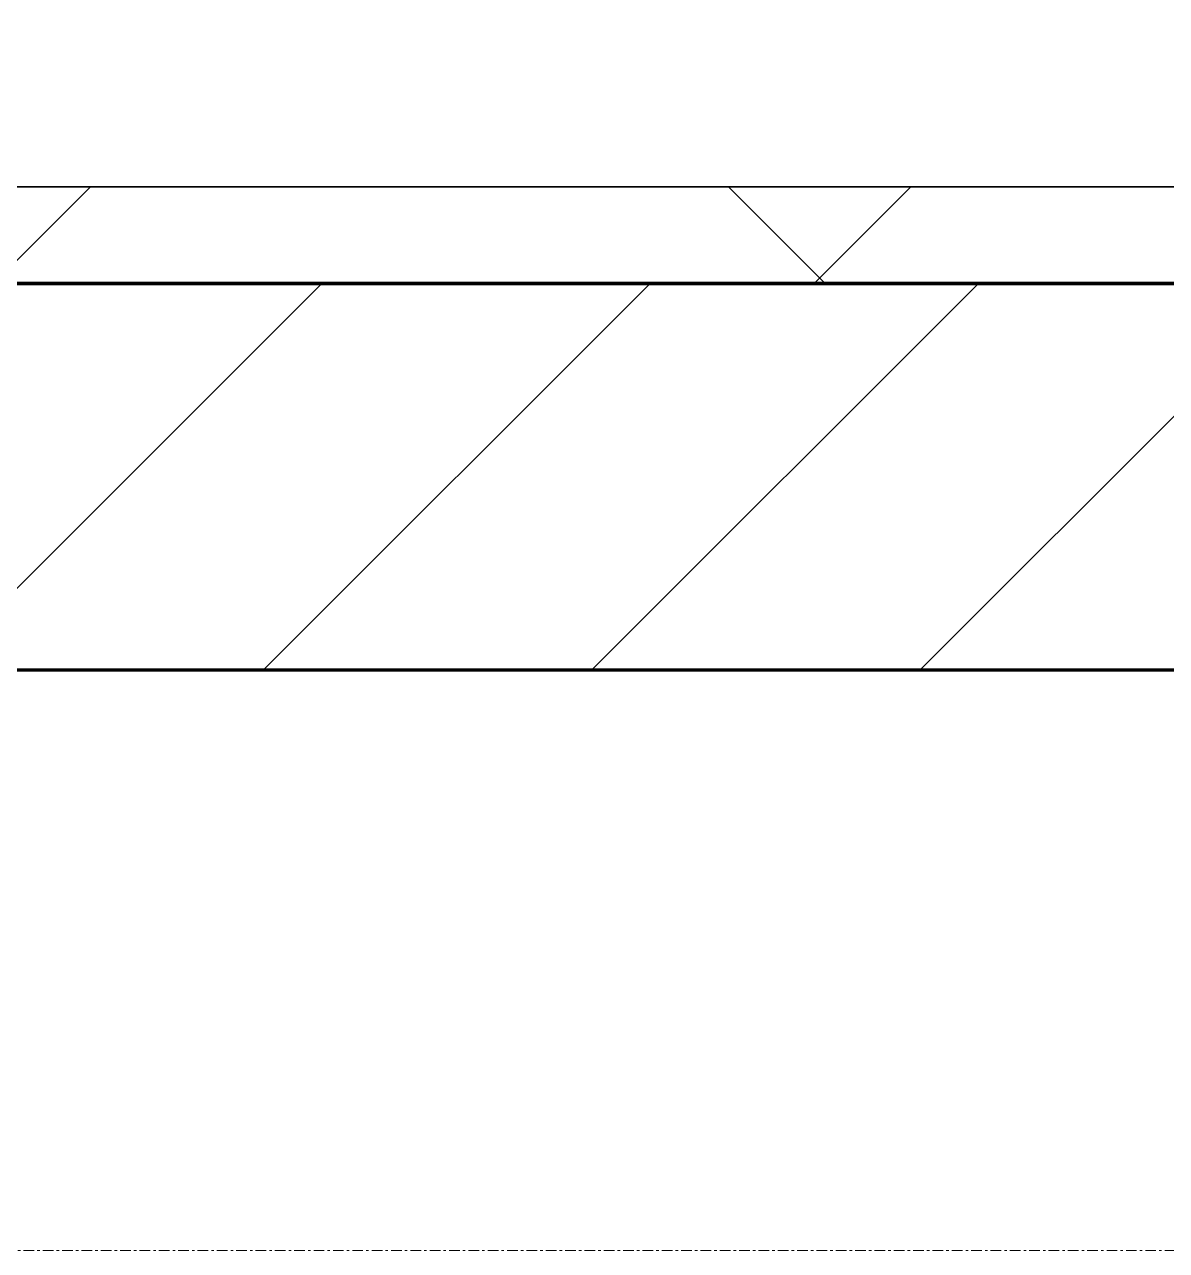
# Model space of a CAD drawing. Header units: millimetres. Extents: x -794334 to -714814, y -17806 to 22403.
# Drawn here: x -770874 to -770284, y -4321 to -3687 of the extents above; entities that cross this region are included whole.
import ezdxf
from ezdxf.xclip import XClip

# ---------------------------------------------------------------- set-up
doc = ezdxf.new("R2010")
doc.units = ezdxf.units.MM
doc.header["$XCLIPFRAME"] = 0
doc.linetypes.add('DPA_Grid _ Level 100', pattern=[10, 5.5, -1.6, 1.3, -1.6])
for name, color, linetype, lineweight in [('A-GLAZ-CURT', 2, 'Continuous', 9), ('A-WALL', 5, 'Continuous', 35), ('A-WALL-FNSH', 2, 'Continuous', 35), ('A-WALL-PATT', 1, 'Continuous', 35), ('S-GRID', 251, 'Continuous', 9), ('WALL-E', 2, 'Continuous', 35)]:
    doc.layers.add(name, color=color, linetype=linetype, lineweight=lineweight)
doc.layers.add('A11_ALU.SOLID SHEET', color=2, linetype='Continuous')

# ---------------------------------------------------------------- blocks, each defined once
blk = doc.blocks.new('*U804')
at = {"layer": 'S-GRID', "linetype": 'DPA_Grid _ Level 100'}
blk.add_line((57942.91, -7900), (-14128.88, -7900), dxfattribs=at)
blk = doc.blocks.new('PPLS-PP19_Custom Tile Pattern - Custom Tile Pattern-V130-4252-01 ENLARGED CONCOURSE LEVEL - REFLECTED CEILING PLAN - SHEET 3')
at = {"layer": 'A-GLAZ-CURT'}
for p, q in [((-300, 0), (300, 0)), ((300, 0), (-300, 0)), ((195.99, 0), (213.31, 0)), ((213.31, 0), (195.99, 0)), ((230.06, 0), (300, 0)), ((-300, -50), (300, -50)), ((300, -50), (-300, -50))]:
    blk.add_line(p, q, dxfattribs=at)
for points, knots in [([(300, 0), (286.53, 0), (254.22, 0), (207.11, 0), (177.41, 0), (159.34, 0), (158.33, 0), (158.3, 0)], [-285.253232, -285.253232, -285.253232, -285.253232, -244.693688, -187.987675, -143.776725, -129.632772, -123.352749, -123.352749, -123.352749, -123.352749]), ([(159.07, 0), (159.13, 0), (160.84, 0), (165.21, 0), (174.15, 0), (185.98, 0), (208.82, 0), (219.42, 0), (230.06, 0)], [-115.643202, -115.643202, -115.643202, -115.643202, -114.681583, -87.660824, -65.295536, -41.623857, -24.459831, 0, 0, 0, 0]), ([(247.1, 0), (246.76, 0), (245.04, 0), (238.34, 0), (226.56, 0), (221.1, 0), (200.27, 0), (182.99, 0), (174.27, 0), (169.67, 0), (168.99, 0)], [-9649.085549, -9649.085549, -9649.085549, -9649.085549, -9581.591397, -9406.094246, -9221.510254, -9016.44624, -8717.832359, -8253.978395, -8152.463617, -8069.855175, -8069.855175, -8069.855175, -8069.855175]), ([(215.22, 0), (214.62, 0), (210.55, 0), (203.98, 0), (187.54, 0), (175.3, 0), (169.49, 0)], [-203.825446, -203.825446, -203.825446, -203.825446, -198.527383, -184.406837, -162.427601, -142.916156, -142.916156, -142.916156, -142.916156]), ([(171.51, 0), (176.48, 0), (193.23, 0), (201.73, 0), (208.81, 0), (213.9, 0), (241.96, 0), (266.73, 0), (281.71, 0), (291.71, 0), (296.52, 0), (297.86, 0), (298.09, 0)], [-7971.819559, -7971.819559, -7971.819559, -7971.819559, -7784.112253, -7606.717214, -7289.299508, -7042.621073, -6582.165592, -6068.460911, -5766.029927, -5566.724884, -5280.360606, -5199.253518, -5199.253518, -5199.253518, -5199.253518]), ([(172.07, 0), (177.66, 0), (187.87, 0), (201.08, 0), (207.47, 0), (213.96, 0), (215.11, 0)], [-255.364076, -255.364076, -255.364076, -255.364076, -237.955587, -223.92608, -215.862851, -208.75215, -208.75215, -208.75215, -208.75215]), ([(300, 0), (288.22, 0), (262, 0), (230.43, 0), (219.94, 0), (219.02, 0)], [-12528.858583, -12528.858583, -12528.858583, -12528.858583, -11905.454923, -11162.864862, -10856.732305, -10856.732305, -10856.732305, -10856.732305]), ([(219.9, 0), (220.86, 0), (227.84, 0), (242.06, 0), (246.54, 0), (246.96, 0)], [-10670.940496, -10670.940496, -10670.940496, -10670.940496, -10511.382485, -9925.173265, -9834.877357, -9834.877357, -9834.877357, -9834.877357]), ([(284.76, 0), (284.76, 0), (285.09, 0), (287.47, 0), (293.59, 0), (297.76, 0), (300, 0)], [-4110.630118, -4110.630118, -4110.630118, -4110.630118, -4053.389046, -3959.664717, -3862.421465, -3746.95702, -3746.95702, -3746.95702, -3746.95702]), ([(297.38, 0), (295.84, 0), (291.62, 0), (285.38, 0), (284.87, 0)], [-4803.172655, -4803.172655, -4803.172655, -4803.172655, -4358.271401, -4143.037883, -4143.037883, -4143.037883, -4143.037883])]:
    blk.add_open_spline(points, degree=3, knots=knots, dxfattribs=at)
blk = doc.blocks.new('PPLS-PP19_Custom Tile Pattern - Custom Tile Pattern-V131-4252-01 ENLARGED CONCOURSE LEVEL - REFLECTED CEILING PLAN - SHEET 3')
at = {"layer": 'A-GLAZ-CURT'}
for p, q in [((-300, 0), (300, 0)), ((300, 0), (-300, 0)), ((-293.07, 0), (-275.75, 0)), ((-275.75, 0), (-293.07, 0)), ((-222.32, 0), (-205, 0)), ((-205, 0), (-222.32, 0)), ((-300, -50), (300, -50)), ((300, -50), (-300, -50))]:
    blk.add_line(p, q, dxfattribs=at)
at = {"layer": 'A-GLAZ-CURT', "flags": 128}
for points in [[(-300, 0), (-291.56, 0), (-283.3, 0), (-275.2, 0), (-267.26, 0), (-259.45, 0), (-251.77, 0), (-244.2, 0), (-236.74, 0), (-229.36, 0), (-222.06, 0), (-214.83, 0), (-207.71, 0), (-200.76, 0), (-194.02, 0), (-187.54, 0), (-181.38, 0), (-175.58, 0), (-170.25, 0), (-165.64, 0), (-162.01, 0), (-159.53, 0), (-157.46, 0), (-154.52, 0), (-149.42, 0), (-141.84, 0), (-132.81, 0), (-126.08, 0)], [(-184.81, 0), (-190.44, 0), (-196.37, 0), (-202.58, 0), (-209.04, 0), (-215.73, 0), (-222.63, 0), (-229.72, 0), (-236.97, 0), (-244.39, 0), (-251.96, 0), (-259.67, 0), (-267.51, 0), (-275.48, 0), (-283.55, 0), (-291.73, 0), (-300, 0)], [(-125.17, 0), (-128.55, 0), (-134.16, 0), (-140.03, 0), (-145.5, 0), (-150.63, 0), (-155.53, 0), (-160.27, 0), (-164.95, 0), (-169.65, 0), (-174.47, 0), (-179.49, 0), (-183.79, 0)]]:
    blk.add_lwpolyline(points, dxfattribs=at)
at = {"layer": 'A-GLAZ-CURT'}
for points, knots in [([(-300, 0), (-284.65, 0), (-240.2, 0), (-204.71, 0), (-183.81, 0)], [-5323.127839, -5323.127839, -5323.127839, -5323.127839, -4502.809032, -2898.794436, -2898.794436, -2898.794436, -2898.794436]), ([(-183.81, 0), (-193.5, 0), (-223.71, 0), (-262.56, 0), (-294.48, 0), (-300, 0)], [-15838.231894, -15838.231894, -15838.231894, -15838.231894, -15131.813646, -13729.592194, -13439.944408, -13439.944408, -13439.944408, -13439.944408]), ([(-137.88, 0), (-140.56, 0), (-147.66, 0), (-147.69, 0), (-158.72, 0), (-174.02, 0), (-185.59, 0), (-209.77, 0), (-232.01, 0), (-255.22, 0), (-262.59, 0), (-264.9, 0), (-265.4, 0)], [-3187.727384, -3187.727384, -3187.727384, -3187.727384, -2919.378265, -2477.344047, -2237.412286, -2029.680487, -1755.085331, -1400.429864, -858.079193, -543.655514, -208.940337, 0, 0, 0, 0]), ([(-258.6, 0), (-257.91, 0), (-254.26, 0), (-241.25, 0), (-225.99, 0), (-213.1, 0), (-200.2, 0), (-191, 0), (-184.75, 0), (-183.92, 0)], [-5722.54675, -5722.54675, -5722.54675, -5722.54675, -5657.471696, -5413.335975, -5017.494783, -4832.723979, -4666.091899, -4349.945572, -4301.511651, -4301.511651, -4301.511651, -4301.511651]), ([(-133.82, 0), (-135.51, 0), (-137.8, 0), (-149.31, 0), (-162.01, 0), (-177.91, 0), (-199.46, 0), (-216.65, 0), (-231.26, 0), (-233.46, 0), (-234, 0)], [-2731.647847, -2731.647847, -2731.647847, -2731.647847, -2418.507304, -2308.929706, -2113.765672, -1763.376603, -1422.553702, -978.033455, -846.069444, -682.911962, -682.911962, -682.911962, -682.911962]), ([(-233.49, 0), (-233.44, 0), (-232.38, 0), (-230.74, 0), (-225.3, 0), (-223.63, 0)], [-455.274641, -455.274641, -455.274641, -455.274641, -440.605512, -119.536984, 0, 0, 0, 0]), ([(-223.63, 0), (-219.39, 0), (-206.17, 0), (-188.58, 0), (-169.02, 0), (-152.12, 0), (-136.84, 0), (-127.33, 0), (-124.19, 0), (-123.43, 0), (-123.28, 0)], [-5463.295695, -5463.295695, -5463.295695, -5463.295695, -5161.076232, -4739.070012, -4465.409639, -4149.119819, -3839.893365, -3647.167523, -3488.92562, -3439.852845, -3439.852845, -3439.852845, -3439.852845]), ([(-183.82, 0), (-178.67, 0), (-170.47, 0), (-158.7, 0), (-157.22, 0)], [-4299.591652, -4299.591652, -4299.591652, -4299.591652, -4000.813434, -3840.635403, -3840.635403, -3840.635403, -3840.635403]), ([(-183.21, 0), (-180.83, 0), (-156.72, 0), (-129.95, 0), (-110.8, 0), (-99.5, 0), (-91.46, 0)], [-2883.360913, -2883.360913, -2883.360913, -2883.360913, -2700.551212, -1002.059161, -460.363443, 0, 0, 0, 0]), ([(-116.31, 0), (-122.18, 0), (-142.35, 0), (-165.44, 0), (-182.87, 0)], [-17701.573127, -17701.573127, -17701.573127, -17701.573127, -17136.203329, -15861.324362, -15861.324362, -15861.324362, -15861.324362]), ([(-152.35, 0), (-151.03, 0), (-147.71, 0), (-143.57, 0), (-138.62, 0)], [-3494.978217, -3494.978217, -3494.978217, -3494.978217, -3371.022232, -3227.460399, -3227.460399, -3227.460399, -3227.460399]), ([(-118.78, 0), (-121.86, 0), (-126.28, 0), (-136.96, 0), (-147.46, 0), (-150.03, 0), (-150.57, 0)], [-5938.474035, -5938.474035, -5938.474035, -5938.474035, -5700.061948, -5508.838257, -5298.784692, -5196.16478, -5196.16478, -5196.16478, -5196.16478]), ([(-150.34, 0), (-150.07, 0), (-147.75, 0), (-142.6, 0), (-127.26, 0), (-107.3, 0), (-90.42, 0), (-75.26, 0), (-68.41, 0), (-65.12, 0), (-63.63, 0)], [-4948.728362, -4948.728362, -4948.728362, -4948.728362, -4883.323924, -4440.880425, -4054.690705, -3793.097032, -3402.597032, -3144.956779, -3050.982048, -2969.237017, -2969.237017, -2969.237017, -2969.237017]), ([(-116.66, 0), (-123.83, 0), (-133.98, 0), (-147.74, 0), (-149.07, 0)], [-6858.444941, -6858.444941, -6858.444941, -6858.444941, -6449.282163, -6277.220794, -6277.220794, -6277.220794, -6277.220794]), ([(-148.23, 0), (-146.94, 0), (-140.15, 0), (-137.28, 0), (-133.93, 0), (-128.78, 0), (-126.5, 0)], [-6162.058746, -6162.058746, -6162.058746, -6162.058746, -6017.569127, -5560.701257, -5364.112219, -5231.017328, -5231.017328, -5231.017328, -5231.017328]), ([(-116.68, 0), (-120.05, 0), (-127.34, 0), (-139.03, 0), (-146.11, 0), (-146.95, 0)], [-1120.9132, -1120.9132, -1120.9132, -1120.9132, -945.742622, -741.901385, -489.130243, -489.130243, -489.130243, -489.130243]), ([(-146.69, 0), (-146.59, 0), (-145.49, 0), (-135.69, 0), (-128.29, 0), (-125.15, 0)], [-420.34245, -420.34245, -420.34245, -420.34245, -406.956646, -290.263673, 0, 0, 0, 0]), ([(-127.41, 0), (-131.63, 0), (-133.16, 0), (-134.09, 0), (-134.15, 0)], [-8540.990293, -8540.990293, -8540.990293, -8540.990293, -8266.114998, -8246.473386, -8246.473386, -8246.473386, -8246.473386]), ([(-134.15, 0), (-133.32, 0), (-130.31, 0), (-122.5, 0), (-116.46, 0), (-116.01, 0)], [-7657.439573, -7657.439573, -7657.439573, -7657.439573, -7293.749979, -6839.55839, -6803.313929, -6803.313929, -6803.313929, -6803.313929]), ([(-120.13, 0), (-120.14, 0), (-120.24, 0), (-121.3, 0), (-129.25, 0), (-133.82, 0)], [-2933.992132, -2933.992132, -2933.992132, -2933.992132, -2920.575025, -2840.280255, -2731.647847, -2731.647847, -2731.647847, -2731.647847]), ([(-113.43, 0), (-113.44, 0), (-113.96, 0), (-119.73, 0), (-125.43, 0), (-127.03, 0), (-127.41, 0)], [-328.499627, -328.499627, -328.499627, -328.499627, -282.672656, -98.539552, -24.539552, 0, 0, 0, 0]), ([(-126.5, 0), (-122.44, 0), (-108.71, 0), (-86.68, 0), (-63.44, 0), (-54.4, 0), (-48.53, 0), (-30.79, 0), (-18.03, 0), (8.61, 0), (15.02, 0), (22.91, 0), (31, 0), (39.04, 0), (51.19, 0), (58.74, 0), (61.34, 0), (61.45, 0)], [-5231.017328, -5231.017328, -5231.017328, -5231.017328, -4994.692869, -4542.524482, -4008.285538, -3689.699207, -3546.54457, -3315.260113, -2864.387349, -2439.246196, -2084.094819, -1956.422387, -1818.904206, -1645.594513, -1443.202566, -1228.752106, -1120.932285, -1120.932285, -1120.932285, -1120.932285]), ([(-125.15, 0), (-124.93, 0), (-122.82, 0), (-119.38, 0), (-115.95, 0)], [-3362.7396, -3362.7396, -3362.7396, -3362.7396, -3342.215224, -3157.652863, -3157.652863, -3157.652863, -3157.652863]), ([(-122.08, 0), (-122.01, 0), (-121.69, 0), (-121.2, 0), (-120.88, 0)], [-3136.336417, -3136.336417, -3136.336417, -3136.336417, -3110.304437, -3035.164275, -3035.164275, -3035.164275, -3035.164275]), ([(-48.79, 0), (-51.65, 0), (-61.37, 0), (-81.23, 0), (-99.51, 0), (-114.02, 0), (-117.28, 0), (-118.78, 0)], [-1360.9003, -1360.9003, -1360.9003, -1360.9003, -1060.00838, -740.068933, -229.489605, -116.330425, 0, 0, 0, 0]), ([(-26.75, 0), (-27.82, 0), (-36.18, 0), (-53.55, 0), (-78.2, 0), (-102.42, 0), (-113.62, 0), (-115.95, 0)], [-8718.362214, -8718.362214, -8718.362214, -8718.362214, -8532.293389, -8073.216054, -7508.296369, -7004.680444, -6871.992302, -6871.992302, -6871.992302, -6871.992302]), ([(-72.93, 0), (-75.51, 0), (-87.46, 0), (-103.27, 0), (-115.94, 0)], [-19442.345229, -19442.345229, -19442.345229, -19442.345229, -18935.241197, -17713.36172, -17713.36172, -17713.36172, -17713.36172]), ([(-86.16, 0), (-91.37, 0), (-100.87, 0), (-111.33, 0), (-115.94, 0)], [-1681.3698, -1681.3698, -1681.3698, -1681.3698, -1374.161226, -1133.801712, -1133.801712, -1133.801712, -1133.801712]), ([(-115.82, 0), (-114.96, 0), (-110.41, 0), (-96.78, 0), (-75, 0), (-59.07, 0), (-48.76, 0)], [-5724.064692, -5724.064692, -5724.064692, -5724.064692, -5430.283136, -5103.229623, -4799.173296, -4262.601366, -4262.601366, -4262.601366, -4262.601366]), ([(-115.67, 0), (-114.21, 0), (-109.38, 0), (-98.9, 0), (-85.29, 0), (-71.67, 0), (-65.93, 0), (-65.07, 0)], [-3152.568375, -3152.568375, -3152.568375, -3152.568375, -3074.362186, -2902.289527, -2605.247022, -2322.099534, -2241.8264, -2241.8264, -2241.8264, -2241.8264]), ([(9.32, 0), (9.08, 0), (7.65, 0), (2.57, 0), (-12.23, 0), (-25.64, 0), (-40, 0), (-56.24, 0), (-75.59, 0), (-94, 0), (-112.01, 0), (-114.94, 0), (-115.63, 0)], [-2922.926651, -2922.926651, -2922.926651, -2922.926651, -2882.788014, -2720.818881, -2518.50168, -2125.455881, -1792.521578, -1466.981642, -1208.454564, -789.402658, -501.969187, -243.577221, -243.577221, -243.577221, -243.577221]), ([(-48.45, 0), (-51.77, 0), (-62.12, 0), (-85.2, 0), (-105.63, 0), (-114.02, 0), (-115.6, 0)], [-3284.996266, -3284.996266, -3284.996266, -3284.996266, -2842.901703, -2193.204658, -1433.981041, -1149.748693, -1149.748693, -1149.748693, -1149.748693]), ([(-114.89, 0), (-107.98, 0), (-91.35, 0), (-74.02, 0), (-62.74, 0), (-60.36, 0), (-59.97, 0)], [-6773.888853, -6773.888853, -6773.888853, -6773.888853, -6236.997189, -5713.340575, -5140.470607, -5006.787413, -5006.787413, -5006.787413, -5006.787413]), ([(-114.79, 0), (-114.44, 0), (-113.88, 0), (-113.43, 0), (-113.43, 0)], [-492.74944, -492.74944, -492.74944, -492.74944, -394.672656, -330.879064, -330.879064, -330.879064, -330.879064]), ([(-91.46, 0), (-90.09, 0), (-84.7, 0), (-77.43, 0), (-72.73, 0), (-72.64, 0), (-72.64, 0)], [-19832.387487, -19832.387487, -19832.387487, -19832.387487, -19753.885894, -19541.04734, -19478.625389, -19471.062469, -19471.062469, -19471.062469, -19471.062469]), ([(-63.96, 0), (-64.13, 0), (-72.5, 0), (-80.63, 0), (-86.16, 0)], [-2171.769325, -2171.769325, -2171.769325, -2171.769325, -2007.031671, -1681.3698, -1681.3698, -1681.3698, -1681.3698]), ([(-48.06, 0), (-51.45, 0), (-57.8, 0), (-71.66, 0), (-77.83, 0), (-82.66, 0), (-83.28, 0), (-83.28, 0)], [-2341.884976, -2341.884976, -2341.884976, -2341.884976, -2161.752162, -2006.592567, -1646.621388, -1424.436217, -1393.971743, -1393.971743, -1393.971743, -1393.971743]), ([(-83.28, 0), (-83.28, 0), (-82.91, 0), (-76.14, 0), (-63.04, 0), (-53.64, 0), (-48.05, 0)], [-1393.4169, -1393.4169, -1393.4169, -1393.4169, -1353.722004, -1274.333717, -1073.56893, -655.207294, -655.207294, -655.207294, -655.207294]), ([(-66.39, 0), (-66.39, 0), (-63.63, 0), (-53.63, 0), (-34.42, 0), (-29.82, 0), (-29.19, 0)], [-2493.31794, -2493.31794, -2493.31794, -2493.31794, -2315.303971, -1809.437387, -963.711516, -666.19313, -666.19313, -666.19313, -666.19313]), ([(31.18, 0), (25.97, 0), (11.99, 0), (-16.92, 0), (-47.42, 0), (-65.77, 0), (-66.37, 0), (-66.38, 0)], [-4496.803627, -4496.803627, -4496.803627, -4496.803627, -4222.080604, -3745.412743, -2981.410125, -2542.574734, -2498.224237, -2498.224237, -2498.224237, -2498.224237]), ([(-63.63, 0), (-61.49, 0), (-57.39, 0), (-55.21, 0), (-51.13, 0), (-48.87, 0)], [-2969.237017, -2969.237017, -2969.237017, -2969.237017, -2851.217951, -2734.127174, -2598.08239, -2598.08239, -2598.08239, -2598.08239]), ([(-58.83, 0), (-58.37, 0), (-57.29, 0), (-54.23, 0), (-46.33, 0), (-42.62, 0), (-41.76, 0)], [-4859.52896, -4859.52896, -4859.52896, -4859.52896, -4680.891996, -4469.85053, -4321.566175, -4270.495146, -4270.495146, -4270.495146, -4270.495146]), ([(-51.83, 0), (-51.83, 0), (-51.78, 0), (-49.55, 0), (-48.27, 0), (-47.88, 0)], [-632.814994, -632.814994, -632.814994, -632.814994, -627.965721, -508.377888, -443.663141, -443.663141, -443.663141, -443.663141]), ([(-48.07, 0), (-44.51, 0), (-31.75, 0), (-12.78, 0), (4.23, 0), (9.64, 0), (10.14, 0), (10.18, 0)], [-4250.637434, -4250.637434, -4250.637434, -4250.637434, -4065.652676, -3589.737505, -3285.047089, -3066.359526, -3044.715262, -3044.715262, -3044.715262, -3044.715262]), ([(-36.62, 0), (-36.62, 0), (-40.35, 0), (-42.83, 0), (-46.31, 0), (-48.03, 0)], [-4069.478503, -4069.478503, -4069.478503, -4069.478503, -3858.647035, -3538.256648, -3304.054319, -3304.054319, -3304.054319, -3304.054319]), ([(-48.02, 0), (-46.25, 0), (-43.44, 0), (-40.79, 0), (-40.46, 0), (-40.44, 0)], [-2580.896441, -2580.896441, -2580.896441, -2580.896441, -2474.780881, -2410.990208, -2350.645972, -2350.645972, -2350.645972, -2350.645972]), ([(-36.33, 0), (-36.43, 0), (-37.27, 0), (-45.02, 0), (-45.63, 0), (-47.81, 0), (-47.89, 0)], [-1855.773136, -1855.773136, -1855.773136, -1855.773136, -1810.870157, -1672.078046, -1405.135169, -1394.718651, -1394.718651, -1394.718651, -1394.718651]), ([(76.63, 0), (74.8, 0), (67.65, 0), (53.52, 0), (37, 0), (24.07, 0), (12.82, 0), (-2.9, 0), (-20.62, 0), (-32.81, 0), (-42.45, 0), (-47.04, 0), (-47.78, 0)], [-3095.572228, -3095.572228, -3095.572228, -3095.572228, -2950.589685, -2634.532728, -2313.748533, -2106.613311, -1925.670641, -1617.263037, -1290.787923, -1039.307308, -819.71621, -773.893057, -773.893057, -773.893057, -773.893057]), ([(-47.58, 0), (-42.98, 0), (-36.45, 0), (-33.57, 0), (-29.94, 0), (-28.57, 0)], [-643.371574, -643.371574, -643.371574, -643.371574, -296.515819, -83.513472, 0, 0, 0, 0]), ([(-29.03, 0), (-33.97, 0), (-40.03, 0), (-46.07, 0), (-47.09, 0)], [-2680.714891, -2680.714891, -2680.714891, -2680.714891, -2413.671296, -2359.029104, -2359.029104, -2359.029104, -2359.029104]), ([(-46.96, 0), (-46.33, 0), (-44.63, 0), (-40.22, 0), (-36.78, 0)], [-386.946528, -386.946528, -386.946528, -386.946528, -260.442412, 0, 0, 0, 0]), ([(-41.76, 0), (-39.9, 0), (-37.72, 0), (-36.92, 0), (-36.77, 0)], [-4270.495146, -4270.495146, -4270.495146, -4270.495146, -4161.040818, -4106.245333, -4106.245333, -4106.245333, -4106.245333]), ([(-36.78, 0), (-32.43, 0), (-19.22, 0), (8.83, 0), (43.36, 0), (70.92, 0), (82.12, 0), (83.66, 0)], [-6191.144455, -6191.144455, -6191.144455, -6191.144455, -5862.463379, -5340.621928, -4573.028122, -4094.177415, -3869.465285, -3869.465285, -3869.465285, -3869.465285]), ([(-36.29, 0), (-36.29, 0), (-34.66, 0), (-28.88, 0), (-26.95, 0), (-26.54, 0)], [-9150.272121, -9150.272121, -9150.272121, -9150.272121, -9057.163041, -8919.836787, -8834.607043, -8834.607043, -8834.607043, -8834.607043]), ([(19.77, 0), (14.26, 0), (1.26, 0), (-16.58, 0), (-34.76, 0), (-36.04, 0)], [-10229.544997, -10229.544997, -10229.544997, -10229.544997, -9884.23066, -9424.652049, -9182.880979, -9182.880979, -9182.880979, -9182.880979]), ([(-33.34, 0), (-33.34, 0), (-32.93, 0), (-31.16, 0), (-30.52, 0)], [-2415.024266, -2415.024266, -2415.024266, -2415.024266, -2357.633367, -2323.618664, -2323.618664, -2323.618664, -2323.618664]), ([(19.83, 0), (13.83, 0), (0.59, 0), (-17.84, 0), (-30.57, 0), (-31.82, 0), (-32, 0)], [-3659.736216, -3659.736216, -3659.736216, -3659.736216, -3333.063701, -2994.501669, -2698.150104, -2614.070998, -2614.070998, -2614.070998, -2614.070998]), ([(-30.76, 0), (-30.73, 0), (-29.99, 0), (-23.47, 0), (-15.75, 0), (-15.19, 0)], [-54176.191683, -54176.191683, -54176.191683, -54176.191683, -54157.274271, -53749.15266, -53717.791567, -53717.791567, -53717.791567, -53717.791567]), ([(-30.52, 0), (-27.11, 0), (-17.83, 0), (5.99, 0), (22.06, 0), (37.44, 0), (45.92, 0), (57.76, 0), (64.47, 0), (72.74, 0), (75.22, 0), (76.03, 0), (76.21, 0)], [-2323.618664, -2323.618664, -2323.618664, -2323.618664, -2142.497158, -1716.209403, -1206.526904, -1089.329421, -901.315459, -753.071572, -495.328968, -421.953223, -334.951786, -290.452333, -290.452333, -290.452333, -290.452333]), ([(-13, 0), (-14.35, 0), (-17.68, 0), (-25.97, 0), (-29.52, 0), (-30.21, 0)], [-55207.591944, -55207.591944, -55207.591944, -55207.591944, -54789.006179, -54461.685999, -54290.791712, -54290.791712, -54290.791712, -54290.791712]), ([(8.33, 0), (8.19, 0), (7.18, 0), (0.32, 0), (-13.89, 0), (-24.92, 0), (-29.03, 0)], [-3574.286521, -3574.286521, -3574.286521, -3574.286521, -3526.962355, -3285.499107, -2903.012179, -2680.714891, -2680.714891, -2680.714891, -2680.714891]), ([(-28.98, 0), (-28.66, 0), (-27.39, 0), (-24.45, 0), (-22.56, 0)], [-166.548282, -166.548282, -166.548282, -166.548282, -102.06493, 0, 0, 0, 0]), ([(-28.57, 0), (-26.93, 0), (-20.29, 0), (-11.45, 0), (2.08, 0), (13.15, 0), (21.24, 0), (24.62, 0), (24.72, 0), (24.72, 0)], [-5361.429781, -5361.429781, -5361.429781, -5361.429781, -5261.36855, -5050.479954, -4785.90057, -4596.498881, -4445.288762, -4384.376941, -4376.041937, -4376.041937, -4376.041937, -4376.041937]), ([(-22.56, 0), (-20.27, 0), (-17.03, 0), (-11.36, 0), (-7.66, 0), (-6.6, 0), (-6.44, 0)], [-56468.192263, -56468.192263, -56468.192263, -56468.192263, -56344.022017, -56303.229861, -56166.290093, -56124.392176, -56124.392176, -56124.392176, -56124.392176]), ([(-15.19, 0), (-13.07, 0), (7.48, 0), (42.82, 0), (88.72, 0), (120.63, 0), (138.28, 0), (138.53, 0)], [-461.142613, -461.142613, -461.142613, -461.142613, -429.606584, -390.253598, -346.313304, -291.370682, -290.5735, -290.5735, -290.5735, -290.5735]), ([(-6.54, 0), (-6.73, 0), (-7.2, 0), (-7.6, 0), (-7.79, 0)], [-56009.792147, -56009.792147, -56009.792147, -56009.792147, -55949.290093, -55895.192118, -55895.192118, -55895.192118, -55895.192118]), ([(-2.63, 0), (-2.47, 0), (-1.22, 0), (4.92, 0), (15.97, 0), (22.54, 0), (24.49, 0)], [-226.825321, -226.825321, -226.825321, -226.825321, -220.269177, -206.416616, -198.214427, -187.717507, -187.717507, -187.717507, -187.717507]), ([(19.74, 0), (19.26, 0), (9.59, 0), (3.08, 0), (-1.67, 0), (-2.25, 0)], [-287.855949, -287.855949, -287.855949, -287.855949, -285.83788, -246.234814, -234.646884, -234.646884, -234.646884, -234.646884]), ([(18.77, 0), (17.91, 0), (14.28, 0), (10.8, 0), (9.63, 0)], [-4170.000941, -4170.000941, -4170.000941, -4170.000941, -4080.000647, -3772.857994, -3772.857994, -3772.857994, -3772.857994]), ([(18.16, 0), (19.15, 0), (24.25, 0), (25.66, 0), (26.12, 0)], [-5700.113719, -5700.113719, -5700.113719, -5700.113719, -5554.232259, -5302.431367, -5302.431367, -5302.431367, -5302.431367]), ([(24.69, 0), (24.54, 0), (22.52, 0), (20.78, 0), (19.77, 0)], [-4368.572414, -4368.572414, -4368.572414, -4368.572414, -4306.476363, -4204.139639, -4204.139639, -4204.139639, -4204.139639]), ([(87.69, 0), (86.09, 0), (82.17, 0), (74.4, 0), (62.26, 0), (51.85, 0), (43.81, 0), (29.53, 0), (22.28, 0), (20.22, 0), (19.79, 0)], [-7289.505155, -7289.505155, -7289.505155, -7289.505155, -7135.649961, -6924.452779, -6738.82075, -6548.303034, -6314.283804, -6135.05769, -5972.647715, -5920.28464, -5920.28464, -5920.28464, -5920.28464]), ([(30.82, 0), (29.27, 0), (25.61, 0), (21.93, 0), (19.81, 0)], [-10462.034656, -10462.034656, -10462.034656, -10462.034656, -10363.088938, -10230.301547, -10230.301547, -10230.301547, -10230.301547]), ([(87.69, 0), (77.85, 0), (60.25, 0), (37.01, 0), (25.29, 0), (20.85, 0)], [-359.777381, -359.777381, -359.777381, -359.777381, -330.153101, -307.516438, -289.397823, -289.397823, -289.397823, -289.397823]), ([(70.61, 0), (66.16, 0), (55.8, 0), (39.61, 0), (29.92, 0), (22.48, 0), (20.89, 0)], [-4647.237329, -4647.237329, -4647.237329, -4647.237329, -4326.416877, -4098.545751, -3766.694881, -3679.062885, -3679.062885, -3679.062885, -3679.062885]), ([(27.44, 0), (27.9, 0), (29.54, 0), (38.07, 0), (53.39, 0), (71.67, 0), (84.83, 0), (85.48, 0), (87.07, 0), (87.16, 0)], [-5037.309798, -5037.309798, -5037.309798, -5037.309798, -4887.603822, -4705.298446, -4353.683244, -3960.84581, -3759.045785, -3336.541051, -3314.019604, -3314.019604, -3314.019604, -3314.019604]), ([(27.89, 0), (29.09, 0), (33.4, 0), (48.37, 0), (71.92, 0), (100.57, 0), (116.36, 0), (128.63, 0), (128.95, 0)], [-147.777612, -147.777612, -147.777612, -147.777612, -135.792042, -118.513713, -97.899267, -63.759246, -39.050993, -35.895543, -35.895543, -35.895543, -35.895543]), ([(53.18, 0), (53.06, 0), (52.22, 0), (44.99, 0), (36.46, 0), (30.82, 0)], [-622.740158, -622.740158, -622.740158, -622.740158, -566.066452, -360.610861, 0, 0, 0, 0]), ([(136.44, 0), (121.66, 0), (86.93, 0), (51.16, 0), (31.18, 0)], [-106.750556, -106.750556, -106.750556, -106.750556, -59.610984, 0, 0, 0, 0]), ([(87.69, 0), (81.58, 0), (70.72, 0), (57.82, 0), (46.51, 0), (41.18, 0), (36.02, 0), (35.54, 0), (35.54, 0)], [-379.983886, -379.983886, -379.983886, -379.983886, -357.622665, -341.267687, -334.000314, -326.15566, -319.318397, -317.489778, -317.489778, -317.489778, -317.489778]), ([(36.29, 0), (37.77, 0), (48.82, 0), (64.79, 0), (95.91, 0), (124.45, 0), (132.42, 0), (134.6, 0)], [-314.598523, -314.598523, -314.598523, -314.598523, -305.899624, -287.17622, -249.500363, -194.761443, -152.241002, -152.241002, -152.241002, -152.241002]), ([(61.47, 0), (61.47, 0), (61.21, 0), (54.61, 0), (53.71, 0), (53.56, 0)], [-1113.311073, -1113.311073, -1113.311073, -1113.311073, -1096.402191, -891.204116, -747.28819, -747.28819, -747.28819, -747.28819]), ([(76.22, 0), (75.58, 0), (73.64, 0), (71.05, 0), (70.61, 0)], [-193.634889, -193.634889, -193.634889, -193.634889, -31.537676, 0, 0, 0, 0]), ([(103.09, 0), (101.08, 0), (95.97, 0), (90.81, 0), (87.7, 0)], [-375.435014, -375.435014, -375.435014, -375.435014, -369.147452, -359.791889, -359.791889, -359.791889, -359.791889]), ([(114.39, 0), (114.2, 0), (112.08, 0), (105.42, 0), (94.47, 0), (90.23, 0), (87.73, 0)], [-8148.58938, -8148.58938, -8148.58938, -8148.58938, -8105.191388, -7723.759874, -7531.75727, -7290.843129, -7290.843129, -7290.843129, -7290.843129]), ([(168.37, 0), (167.68, 0), (162.47, 0), (147.02, 0), (114.81, 0), (94.22, 0), (88.54, 0)], [-543.375029, -543.375029, -543.375029, -543.375029, -530.793311, -458.593899, -401.860199, -381.017509, -381.017509, -381.017509, -381.017509]), ([(94.4, 0), (94.4, 0), (94.64, 0), (99.11, 0), (108.97, 0), (120.79, 0), (139.94, 0), (163.31, 0), (185.23, 0), (193.62, 0), (194.69, 0), (194.79, 0)], [-2348.345796, -2348.345796, -2348.345796, -2348.345796, -2310.419338, -2233.599744, -2052.234781, -1843.028543, -1530.39897, -1095.004608, -529.74427, -295.064701, -265.121568, -265.121568, -265.121568, -265.121568]), ([(129.02, 0), (129.02, 0), (124.41, 0), (122.35, 0), (114.96, 0), (108.04, 0), (103.09, 0)], [-35.386604, -35.386604, -35.386604, -35.386604, -31.430235, -22.807238, -15.488593, 0, 0, 0, 0]), ([(157.9, 0), (156.77, 0), (151.67, 0), (143.29, 0), (134.04, 0), (126.24, 0), (118.6, 0), (114.23, 0), (111.98, 0), (105.66, 0), (105.23, 0), (105.23, 0)], [-10292.955006, -10292.955006, -10292.955006, -10292.955006, -10098.273015, -9847.788484, -9677.714971, -9567.007022, -9453.21225, -9220.200448, -9012.77275, -8966.157302, -8929.495943, -8929.495943, -8929.495943, -8929.495943]), ([(105.26, 0), (105.52, 0), (111.01, 0), (112.65, 0), (113.59, 0)], [-8920.561005, -8920.561005, -8920.561005, -8920.561005, -8814.835624, -8577.462505, -8577.462505, -8577.462505, -8577.462505]), ([(128.58, 0), (128.8, 0), (130.16, 0), (139.26, 0), (152.67, 0), (161.24, 0), (162.19, 0), (162.75, 0)], [-633.326174, -633.326174, -633.326174, -633.326174, -627.736123, -618.981161, -602.094757, -592.980799, -581.414464, -581.414464, -581.414464, -581.414464]), ([(137.1, 0), (136, 0), (133.64, 0), (129.87, 0), (129.11, 0)], [-670.405967, -670.405967, -670.405967, -670.405967, -651.020627, -640.742133, -640.742133, -640.742133, -640.742133]), ([(193.8, 0), (193.33, 0), (190.11, 0), (183.13, 0), (171, 0), (161.95, 0), (161.28, 0), (158.35, 0), (157.85, 0), (157.77, 0)], [-11665.349007, -11665.349007, -11665.349007, -11665.349007, -11565.880756, -11105.624034, -10839.086983, -10768.332124, -10666.779182, -10580.760289, -10550.278881, -10550.278881, -10550.278881, -10550.278881]), ([(223.44, 0), (217.18, 0), (197.6, 0), (177.41, 0), (159.34, 0), (158.33, 0), (158.3, 0)], [-207.843798, -207.843798, -207.843798, -207.843798, -187.987675, -143.776725, -129.632772, -123.352749, -123.352749, -123.352749, -123.352749]), ([(159.07, 0), (159.13, 0), (160.84, 0), (165.21, 0), (174.15, 0), (185.98, 0), (208.82, 0), (219.42, 0), (230.06, 0)], [-115.643202, -115.643202, -115.643202, -115.643202, -114.681583, -87.660824, -65.295536, -41.623857, -24.459831, 0, 0, 0, 0]), ([(162.75, 0), (165.4, 0), (170.91, 0), (172.61, 0), (172.61, 0)], [-111.264224, -111.264224, -111.264224, -111.264224, -56.742688, -19.085662, -19.085662, -19.085662, -19.085662]), ([(223.41, 0), (222.58, 0), (218.31, 0), (200.27, 0), (182.99, 0), (174.27, 0), (169.67, 0), (168.99, 0)], [-9091.710123, -9091.710123, -9091.710123, -9091.710123, -9016.44624, -8717.832359, -8253.978395, -8152.463617, -8069.855175, -8069.855175, -8069.855175, -8069.855175]), ([(215.22, 0), (214.62, 0), (210.55, 0), (203.98, 0), (187.54, 0), (175.3, 0), (169.49, 0)], [-203.825446, -203.825446, -203.825446, -203.825446, -198.527383, -184.406837, -162.427601, -142.916156, -142.916156, -142.916156, -142.916156]), ([(171.51, 0), (176.48, 0), (193.23, 0), (201.73, 0), (208.81, 0), (213.9, 0), (241.96, 0), (266.73, 0), (281.71, 0), (291.71, 0), (296.52, 0), (297.86, 0), (298.09, 0)], [-7971.819559, -7971.819559, -7971.819559, -7971.819559, -7784.112253, -7606.717214, -7289.299508, -7042.621073, -6582.165592, -6068.460911, -5766.029927, -5566.724884, -5280.360606, -5199.253518, -5199.253518, -5199.253518, -5199.253518]), ([(172.07, 0), (177.66, 0), (187.87, 0), (201.08, 0), (207.47, 0), (213.96, 0), (215.11, 0)], [-255.364076, -255.364076, -255.364076, -255.364076, -237.955587, -223.92608, -215.862851, -208.75215, -208.75215, -208.75215, -208.75215])]:
    blk.add_open_spline(points, degree=3, knots=knots, dxfattribs=at)
for points in [[(-117.74, 0), (-117.53, 0), (-117.09, 0), (-116.55, 0)], [(-116.06, 0), (-116.74, 0), (-117.26, 0), (-117.56, 0)], [(-48.22, 0), (-50.09, 0), (-51.54, 0), (-51.79, 0)], [(-39.84, 0), (-39.08, 0), (-38.11, 0), (-37.36, 0)], [(19.75, 0), (19.06, 0), (18.58, 0), (18.16, 0)], [(24.49, 0), (25.23, 0), (25.72, 0), (26.04, 0)], [(80.35, 0), (79.57, 0), (78.27, 0), (76.63, 0)], [(84.06, 0), (83.48, 0), (82.41, 0), (81.72, 0)], [(87.64, 0), (89.65, 0), (92.72, 0), (94.33, 0)], [(168.74, 0), (168.74, 0), (169.81, 0), (171.51, 0)], [(195.11, 0), (194.91, 0), (194.44, 0), (193.8, 0)]]:
    blk.add_open_spline(points, degree=3, dxfattribs=at)
blk = doc.blocks.new('*U1029')
at = {"layer": 'A-GLAZ-CURT'}
for name, p in [('PPLS-PP19_Custom Tile Pattern - Custom Tile Pattern-V130-4252-01 ENLARGED CONCOURSE LEVEL - REFLECTED CEILING PLAN - SHEET 3', (7802.37, -7350)), ('PPLS-PP19_Custom Tile Pattern - Custom Tile Pattern-V131-4252-01 ENLARGED CONCOURSE LEVEL - REFLECTED CEILING PLAN - SHEET 3', (8402.37, -7350))]:
    blk.add_blockref(name, p, dxfattribs=at)
blk = doc.blocks.new('*U1630')
blk.add_lwpolyline([(22690, -750), (19166.45, -750), (19116.45, -700), (18966.44, -550), (-101025.39, -550), (-101025.39, -6704.96), (-96300, -6704.96), (-96300, -7350), (-94497.63, -7350), (17250, -7350), (17250, -6849.96), (18300, -6849.96), (22690, -6849.96)], close=True)

msp = doc.modelspace()

# ---------------------------------------------------------------- block references
at = {"layer": 'A11_ALU.SOLID SHEET'}
ref = msp.add_blockref('*U1630', (-744681.24, 3579.02), dxfattribs=at)
XClip(ref).set_block_clipping_path([(-45802.4668593339, -9620.0029952967), (23702.8690583039, 10334.9999958097)])

# ---------------------------------------------------------------- next in the draw order: hatches: boundary and pattern name
at = {"layer": 'A-WALL-PATT', "lineweight": 9}
h = msp.add_hatch(dxfattribs=at)
h.set_pattern_fill('FP_5', color=256, style=0, pattern_type=2)
h.set_pattern_definition([(45, (0, 0), (-212.13203, 212.13203), []), (135, (0, 0), (-212.13203, -212.13203), [])])
h.paths.add_polyline_path([(-727630.24, -3820.98), (-727382.37, -3820.98), (-727382.37, -3770.98), (-790483.7, -3770.98), (-790483.7, -3820.98), (-727766, -3820.98)])
h = msp.add_hatch(dxfattribs=at)
h.set_pattern_fill('FP_2', color=256, style=0, pattern_type=2)
h.set_pattern_definition([(45, (0, 0), (-84.852814, 84.852814), [])])
h.paths.add_polyline_path([(-727382.37, -4020.98), (-727382.37, -3820.98), (-790483.7, -3820.98), (-790483.7, -4020.98), (-727494.49, -4020.98)])

# ---------------------------------------------------------------- next in the draw order: linework, layer by layer
at = {"layer": 'A-WALL', "color": 7, "lineweight": 70}
for p, q in [((-773180, -3820.98), (-770780, -3820.98)), ((-770780, -3820.98), (-773180, -3820.98)), ((-770780, -3820.98), (-769580, -3820.98)), ((-769580, -3820.98), (-770780, -3820.98)), ((-770780, -4020.98), (-773180, -4020.98)), ((-769580, -4020.98), (-770780, -4020.98))]:
    msp.add_line(p, q, dxfattribs=at)
at = {"layer": 'A-WALL-FNSH', "color": 250}
for p, q in [((-773180, -3770.98), (-770780, -3770.98)), ((-770780, -3770.98), (-769580, -3770.98))]:
    msp.add_line(p, q, dxfattribs=at)
at = {"layer": 'WALL-E'}
for p, q in [((-727382.37, -4020.98), (-790483.7, -4020.98)), ((-790483.7, -4020.98), (-727382.37, -4020.98))]:
    msp.add_line(p, q, dxfattribs=at)

# ---------------------------------------------------------------- next in the draw order: block references
for name in ['*U804', '*U1029']:
    msp.add_blockref(name, (-778882.37, 3579.02))

doc.saveas('drawing.dxf')
